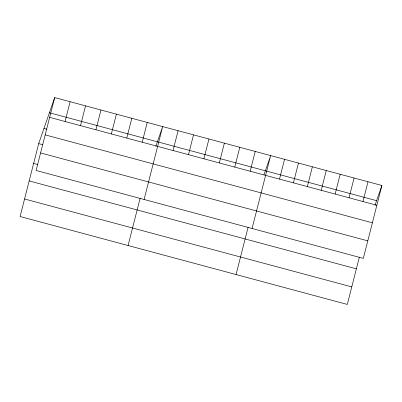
<?xml version="1.0" encoding="UTF-8"?>
<svg xmlns="http://www.w3.org/2000/svg" width="402" height="402" viewBox="0 0 402 402"><rect width="100%" height="100%" fill="white"/><g stroke="black" fill="none" stroke-linecap="round" stroke-linejoin="round"><path stroke-width="0.6" d="M54.697 97.565L36.115 170.468L363.318 258.38L381.9 185.483L54.697 97.565L38.682 143.62L20.1 216.517L347.303 304.435L359.353 257.169M65.074 121.499L70.119 101.711M80.5 125.645L85.546 105.852M95.927 129.791L100.972 109.997M111.354 133.936L116.394 114.143M126.776 138.082L131.821 118.288M142.202 142.223L147.248 122.434M128.077 245.532L140.127 198.261M144.092 199.477L162.674 126.575L155.775 146.413M173.051 150.514L178.096 130.72M188.478 154.659L193.523 134.866M203.904 158.805L208.95 139.012M219.331 162.946L224.376 143.157M234.753 167.091L239.798 147.303M250.18 171.237L255.225 151.443M236.054 274.546L248.104 227.276M252.069 228.492L270.652 155.589L263.953 174.845M279.511 179.116L284.556 159.328M293.42 182.855L298.465 163.061M307.324 186.593L312.369 166.8M321.228 190.327L326.273 170.533M335.137 194.065L340.182 174.272M349.042 197.799L354.087 178.011M362.951 201.538L367.996 181.744M375.001 205.316L381.9 185.483M49.411 112.761L376.614 200.678M49.652 117.359L376.855 205.271M43.969 128.419L46.933 129.218M45.185 134.881L372.388 222.798M38.682 143.62L42.833 144.735M40.582 152.941L367.785 240.858M33.637 163.408L37.788 164.524M29.17 180.935L356.373 268.853M24.567 198.995L351.77 286.907"/></g></svg>
